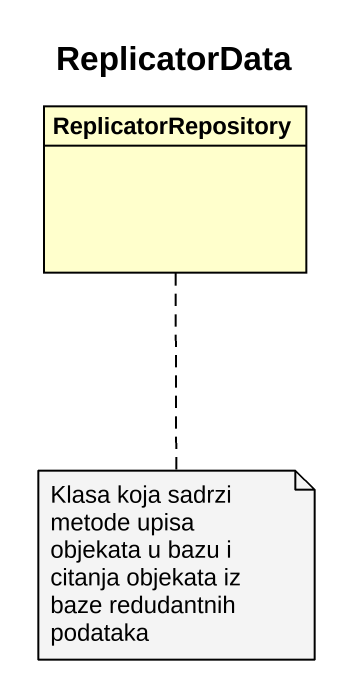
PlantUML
@startuml
title ReplicatorData
hide circle
hide empty members
class ReplicatorRepository
note bottom of ReplicatorRepository : Klasa koja sadrzi metode upisa objekata u bazu i citanja objekata iz baze redudantnih podataka
@enduml
